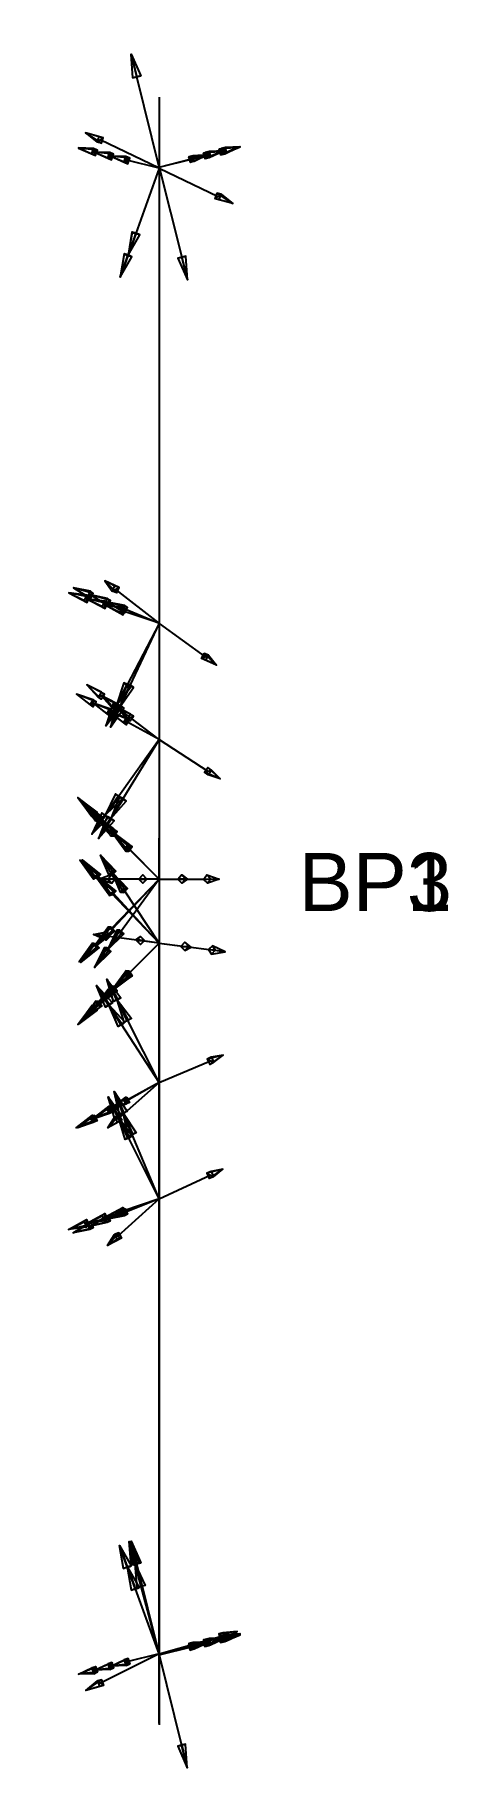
# Model space of a CAD drawing. Header units: millimetres. Extents: x -6491 to 13, y -74 to 75.
# Drawn here: x -22.7 to 12.9, y -73.7 to 75.4 of the extents above; entities outside this region: 1.
import ezdxf

# ---------------------------------------------------------------- set-up
doc = ezdxf.new("R2010")
doc.units = ezdxf.units.MM
for name, color, linetype in [('AutoDetect_3_6', 1, 'Continuous'), ('AutoDetect_4_1', 1, 'Continuous'), ('AutoDetect_4_2', 1, 'Continuous'), ('AutoDetect_4_5', 1, 'Continuous'), ('AutoDetect_5_0', 1, 'Continuous'), ('AutoDetect_5_4', 1, 'Continuous'), ('AutoDetect_5_7', 1, 'Continuous'), ('AutoDetect_6_3', 1, 'Continuous'), ('Plate_ID_B506', 1, 'Continuous')]:
    doc.layers.add(name, color=color, linetype=linetype)
doc.styles.get("Standard").update_dxf_attribs({"font": 'arial.ttf'})

# ---------------------------------------------------------------- blocks, each defined once
blk = doc.blocks.new('Kontrollpunkt')
at = {"color": 0}
for q in [(0, 6), (8, 0), (0, 0, 4)]:
    blk.add_line((0, 0), q, dxfattribs=at)
for points in [[(0.25, 8, -0.25), (-0.25, 8, -0.25), (-0.25, 8, 0.25), (0, 10, 0), (-0.25, 8, -0.25), (0.25, 8, 0.25), (0, 10, 0), (0.25, 8, -0.25), (0.25, 8, 0.25), (-0.25, 8, 0.25)], [(0.25, 6, -0.25), (-0.25, 6, -0.25), (-0.25, 6, 0.25), (0, 8, 0), (-0.25, 6, -0.25), (0.25, 6, 0.25), (0, 8, 0), (0.25, 6, -0.25), (0.25, 6, 0.25), (-0.25, 6, 0.25)], [(0.25, 0.25, 4), (-0.25, 0.25, 4), (-0.25, -0.25, 4), (0, 0, 6), (-0.25, 0.25, 4), (0.25, -0.25, 4), (0, 0, 6), (0.25, 0.25, 4), (0.25, -0.25, 4), (-0.25, -0.25, 4)], [(0.25, 0.25, 6), (-0.25, 0.25, 6), (-0.25, -0.25, 6), (0, 0, 8), (-0.25, 0.25, 6), (0.25, -0.25, 6), (0, 0, 8), (0.25, 0.25, 6), (0.25, -0.25, 6), (-0.25, -0.25, 6)], [(0.25, 0.25, 8), (-0.25, 0.25, 8), (-0.25, -0.25, 8), (0, 0, 10), (-0.25, 0.25, 8), (0.25, -0.25, 8), (0, 0, 10), (0.25, 0.25, 8), (0.25, -0.25, 8), (-0.25, -0.25, 8)], [(8, 0.25, -0.25), (8, 0.25, 0.25), (8, -0.25, 0.25), (10, 0, 0), (8, 0.25, 0.25), (8, -0.25, -0.25), (10, 0, 0), (8, 0.25, -0.25), (8, -0.25, -0.25), (8, -0.25, 0.25)]]:
    blk.add_polyline3d(points, dxfattribs=at)

msp = doc.modelspace()

# ---------------------------------------------------------------- linework, layer by layer
at = {"layer": 'AutoDetect_3_6', "color": 1}
msp.add_line((-12, 70, -322), (-12, -70, -322), dxfattribs=at)
at = {"layer": 'AutoDetect_4_1', "color": 1}
msp.add_line((-12, -2.75, -337.5), (-12, -2.75, -429.5), dxfattribs=at)
at = {"layer": 'AutoDetect_4_1', "color": 1, "extrusion": (-1, 0, 0)}
for centre, start, end in [((14.75, -337.5, 12), 135, 180), ((14.75, -429.5, 12), 180, 225)]:
    msp.add_arc(centre, 12, start, end, dxfattribs=at)
at = {"layer": 'AutoDetect_4_2', "color": 1}
msp.add_line((-12, -69.9, -325.5), (-12, -14.75, -325.5), dxfattribs=at)
at = {"layer": 'AutoDetect_4_2', "color": 1, "extrusion": (-1, 0, 0)}
msp.add_arc((14.75, -337.5, 12), 12, 90, 135, dxfattribs=at)
at = {"layer": 'AutoDetect_4_5', "color": 1}
msp.add_line((-12, -69.9, -441.5), (-12, -14.75, -441.5), dxfattribs=at)
at = {"layer": 'AutoDetect_4_5', "color": 1, "extrusion": (1, 0, 0)}
msp.add_arc((-14.75, -429.5, -12), 12, 270, 315, dxfattribs=at)
at = {"layer": 'AutoDetect_5_0', "color": 1}
msp.add_line((-12, 2.75, -429.5), (-12, 2.75, -337.5), dxfattribs=at)
at = {"layer": 'AutoDetect_5_0', "color": 1, "extrusion": (-1, 0, 0)}
for centre, start, end in [((-14.75, -429.5, 12), 315, 0), ((-14.75, -337.5, 12), 0, 45)]:
    msp.add_arc(centre, 12, start, end, dxfattribs=at)
at = {"layer": 'AutoDetect_5_4', "color": 1}
msp.add_line((-12, 69.9, -325.5), (-12, 14.75, -325.5), dxfattribs=at)
at = {"layer": 'AutoDetect_5_4', "color": 1, "extrusion": (1, 0, 0)}
msp.add_arc((14.75, -337.5, -12), 12, 90, 135, dxfattribs=at)
at = {"layer": 'AutoDetect_5_7', "color": 1}
msp.add_line((-12, 69.9, -441.5), (-12, 14.75, -441.5), dxfattribs=at)
at = {"layer": 'AutoDetect_5_7', "color": 1, "extrusion": (-1, 0, 0)}
msp.add_arc((-14.75, -429.5, 12), 12, 270, 315, dxfattribs=at)
at = {"layer": 'AutoDetect_6_3', "color": 1}
msp.add_line((-12, 70, -445), (-12, -69.9, -445), dxfattribs=at)

# ---------------------------------------------------------------- block references
at = {"layer": 'AutoDetect_3_6', "color": 1, "extrusion": (0.696364, 0.173648, 0.696364), "rotation": 180}
for p in [(65, -233.77, -221.47), (-59.19, -212.2, -243.7)]:
    msp.add_blockref('Kontrollpunkt', p, dxfattribs=at)
at = {"layer": 'AutoDetect_4_1', "color": 1, "extrusion": (-0.650895, -0.650895, -0.390731), "rotation": 116.9856821999535}
msp.add_blockref('Kontrollpunkt', (-6.54, -306.59, 141.47), dxfattribs=at)
at = {"layer": 'AutoDetect_4_1', "color": 1, "extrusion": (-0.701498, -0.701498, -0.125706), "rotation": 99.30371503110584}
msp.add_blockref('Kontrollpunkt', (-6.54, -333.51, 52.77), dxfattribs=at)
at = {"layer": 'AutoDetect_4_1', "color": 1, "extrusion": (-0.650895, -0.650895, 0.390731), "rotation": 63.01431780004646}
msp.add_blockref('Kontrollpunkt', (-6.54, -399.43, -158.22), dxfattribs=at)
at = {"layer": 'AutoDetect_4_1', "color": 1, "extrusion": (-0.696364, -0.696364, 0.173648), "rotation": 77.24859307823723}
for p in [(-6.54, -373.58, -55.28), (-6.54, -414.94, -62.57)]:
    msp.add_blockref('Kontrollpunkt', p, dxfattribs=at)
at = {"layer": 'AutoDetect_4_2', "color": 1, "extrusion": (-0.7158, -0.390731, -0.578757), "rotation": 82.53615344207273}
msp.add_blockref('Kontrollpunkt', (7.2, -255.26, 202.74), dxfattribs=at)
at = {"layer": 'AutoDetect_4_2', "color": 1, "extrusion": (-0.780957, -0.264136, -0.565985), "rotation": 76.15293838797625}
msp.add_blockref('Kontrollpunkt', (19.6, -257.42, 200.14), dxfattribs=at)
at = {"layer": 'AutoDetect_4_2', "color": 1, "extrusion": (-0.696364, -0.173648, -0.696364), "rotation": 81.2348063681018}
msp.add_blockref('Kontrollpunkt', (59.1, -214.73, 246.12), dxfattribs=at)
at = {"layer": 'AutoDetect_4_5', "color": 1, "extrusion": (-0.700574, -0.390731, 0.597097), "rotation": 86.32751532392334}
msp.add_blockref('Kontrollpunkt', (7.04, -364.71, -249.45), dxfattribs=at)
at = {"layer": 'AutoDetect_4_5', "color": 1, "extrusion": (-0.741875, -0.293849, 0.602722), "rotation": 91.97881130352442}
msp.add_blockref('Kontrollpunkt', (18.59, -364.51, -249.93), dxfattribs=at)
at = {"layer": 'AutoDetect_4_5', "color": 1, "extrusion": (-0.696364, -0.173648, 0.696364), "rotation": 91.4177731969594}
msp.add_blockref('Kontrollpunkt', (59.1, -335.73, -287.99), dxfattribs=at)
at = {"layer": 'AutoDetect_5_0', "color": 1, "extrusion": (-0.650895, 0.650895, 0.390731), "rotation": 291.3421348077551}
msp.add_blockref('Kontrollpunkt', (6.54, -399.43, -158.22), dxfattribs=at)
at = {"layer": 'AutoDetect_5_0', "color": 1, "extrusion": (-0.701498, 0.701498, 0.125706), "rotation": 277.164824524269}
msp.add_blockref('Kontrollpunkt', (6.54, -427.4, -43.64), dxfattribs=at)
at = {"layer": 'AutoDetect_5_0', "color": 1, "extrusion": (-0.696364, 0.696364, -0.173648), "rotation": 260.1489238834161}
for p in [(6.54, -381.77, 77.91), (6.54, -340.41, 70.61)]:
    msp.add_blockref('Kontrollpunkt', p, dxfattribs=at)
at = {"layer": 'AutoDetect_5_0', "color": 1, "extrusion": (-0.650895, 0.650895, -0.390731), "rotation": 248.6578651922448}
msp.add_blockref('Kontrollpunkt', (6.54, -306.59, 141.47), dxfattribs=at)
at = {"layer": 'AutoDetect_5_4', "color": 1, "extrusion": (-0.696364, 0.173648, -0.696364), "rotation": 278.1385729810916}
msp.add_blockref('Kontrollpunkt', (-59.1, -214.73, 246.12), dxfattribs=at)
at = {"layer": 'AutoDetect_5_4', "color": 1, "extrusion": (-0.739337, 0.306249, -0.599661), "rotation": 278.250054343767}
msp.add_blockref('Kontrollpunkt', (-18.27, -248.15, 211.64), dxfattribs=at)
at = {"layer": 'AutoDetect_5_4', "color": 1, "extrusion": (-0.623326, 0.472155, -0.623326), "rotation": 267.3371032559583}
msp.add_blockref('Kontrollpunkt', (-4.51, -243.01, 217.34), dxfattribs=at)
at = {"layer": 'AutoDetect_5_7', "color": 1, "extrusion": (-0.696364, 0.173648, 0.696364), "rotation": 261.8614270189084}
msp.add_blockref('Kontrollpunkt', (-59.1, -335.73, -287.99), dxfattribs=at)
at = {"layer": 'AutoDetect_5_7', "color": 1, "extrusion": (-0.777566, 0.263138, 0.571096), "rotation": 258.7388958129022}
msp.add_blockref('Kontrollpunkt', (-19.6, -373.44, -236.29), dxfattribs=at)
at = {"layer": 'AutoDetect_5_7', "color": 1, "extrusion": (-0.711959, 0.390731, 0.583476), "rotation": 265.1443355754741}
msp.add_blockref('Kontrollpunkt', (-7.16, -368.83, -243.3), dxfattribs=at)
at = {"layer": 'AutoDetect_6_3', "color": 1, "extrusion": (0.696364, 0.173648, -0.696364)}
for p in [(65, -316.7, 312.64), (-59.1, -338.25, 290.43)]:
    msp.add_blockref('Kontrollpunkt', p, dxfattribs=at)

# ---------------------------------------------------------------- texts
at = {"layer": 'Plate_ID_B506', "color": 5}
for s, p in [('BP2', (-124.2, 0)), ('BP3', (0, 0, -70)), ('BP1', (0, 0))]:
    msp.add_text(s, height=5, dxfattribs=at).set_placement(p)

doc.saveas('drawing.dxf')
